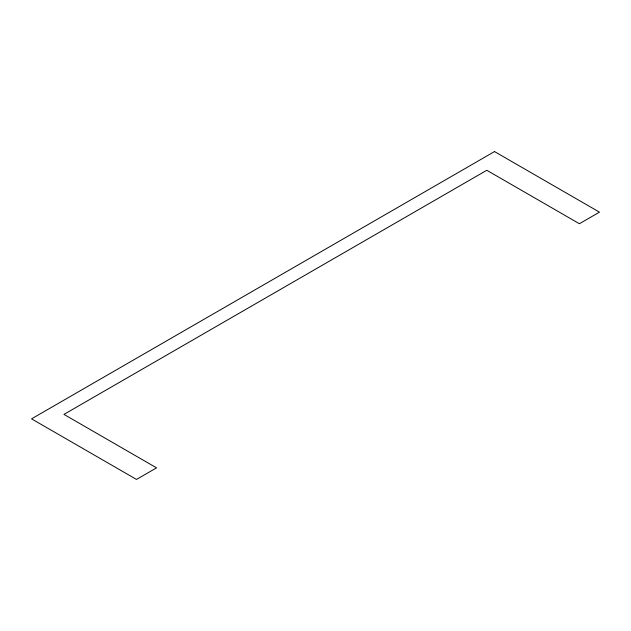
<?xml version="1.0" encoding="UTF-8"?>
<svg xmlns="http://www.w3.org/2000/svg" width="631" height="631" viewBox="0 0 631 631"><rect width="100%" height="100%" fill="white"/><g stroke="black" fill="none" stroke-linecap="round" stroke-linejoin="round"><path stroke-width="0.95" d="M494.515 151.566L31.55 418.85L136.485 479.434L156.551 467.855L63.96 414.393L486.793 170.275L579.392 223.729L599.45 212.15L494.515 151.566"/></g></svg>
